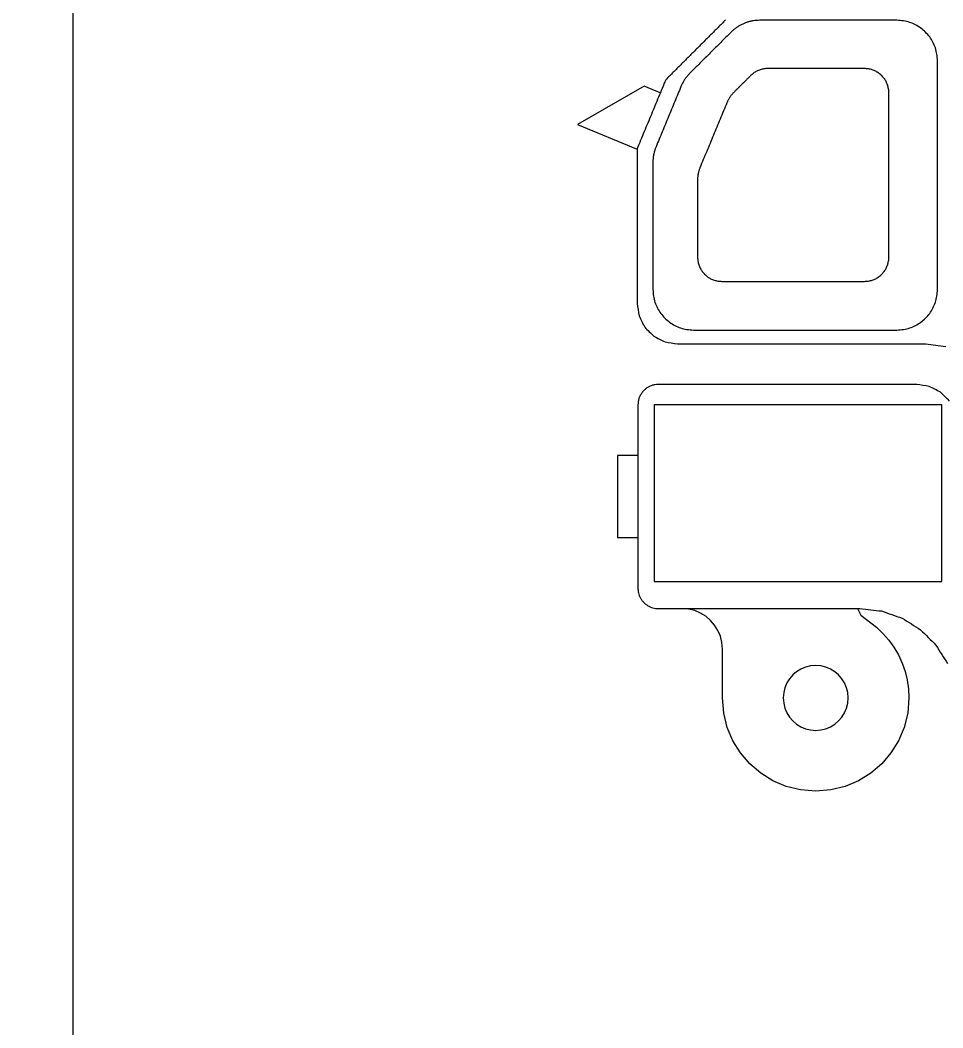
# Model space of a CAD drawing. Header units: millimetres. Extents: x 1863 to 2194, y 977 to 1295.
# Drawn here: x 1893.31 to 1904.69, y 1209.58 to 1222.01 of the extents above; entities that cross this region are included whole.
import ezdxf

# ---------------------------------------------------------------- set-up
doc = ezdxf.new("R2010")
doc.units = ezdxf.units.MM
doc.layers.add('05 Tray 實際版框', color=220, linetype='Continuous', lineweight=25)
doc.layers.add('2', color=7, linetype='Continuous', true_color=0xffffff)
doc.layers.add('BMLJ', color=4, linetype='Continuous')
doc.styles.get("Standard").update_dxf_attribs({"font": 'txt', "bigfont": 'gbcbig.shx'})
doc.dimstyles.new('ISO-25', dxfattribs={"dimtxt": 2.5, "dimasz": 2.5, "dimexe": 1.25, "dimexo": 0.625, "dimtad": 1, "dimtxsty": 'Standard', "dimcen": 2.5, "dimadec": 0, "dimazin": 0, "dimtfac": 1, "dimtmove": 0, "dimatfit": 3, "dimfxl": 1, "dimarcsym": 0})

# ---------------------------------------------------------------- blocks, each defined once
blk = doc.blocks.new('*D8')
at = {"layer": 'BMLJ', "color": 0, "lineweight": -2, "transparency": 16777216}
for p, q in [((2012.465, 1238.46), (1865.418, 1238.46)), ((1866.668, 1235.96), (1866.668, 1154.96)), ((2012.465, 1152.46), (1865.418, 1152.46))]:
    blk.add_line(p, q, dxfattribs=at)
at = {"layer": 'BMLJ', "color": 0, "transparency": 16777216}
for points in [[(1866.251, 1235.96), (1867.084, 1235.96), (1866.668, 1238.46)], [(1866.251, 1154.96), (1867.084, 1154.96), (1866.668, 1152.46)]]:
    blk.add_solid(points, dxfattribs=at)
at = {"layer": 'BMLJ', "color": 0, "transparency": 16777216, "insert": (1864.793, 1195.46), "char_height": 2.5, "attachment_point": 5, "rotation": 90}
blk.add_mtext('86', dxfattribs=at)

msp = doc.modelspace()

# ---------------------------------------------------------------- linework, layer by layer
at = {"layer": '05 Tray 實際版框', "lineweight": 0, "ltscale": 0.2}
msp.add_line((1893.966, 1155.203), (1893.966, 1242.203), dxfattribs=at)
at = {"layer": '2', "color": 35, "linetype": 'Continuous', "lineweight": 18}
for p, q in [((1901.007, 1221.193), (1900.186, 1220.723)), ((1901.206, 1221.112), (1901.007, 1221.193)), ((1900.186, 1220.723), (1900.919, 1220.419)), ((1900.93, 1216.64), (1900.68, 1216.64)), ((1900.68, 1216.64), (1900.68, 1215.627)), ((1900.68, 1215.627), (1900.93, 1215.627)), ((1901.63, 1214.727), (1901.553, 1214.746)), ((1901.702, 1214.697), (1901.63, 1214.727)), ((1901.768, 1214.656), (1901.702, 1214.697)), ((1901.826, 1214.606), (1901.768, 1214.656)), ((1903.637, 1214.752), (1903.68, 1214.67)), ((1903.68, 1214.67), (1903.872, 1214.522)), ((1901.876, 1214.548), (1901.826, 1214.606)), ((1901.917, 1214.482), (1901.876, 1214.548)), ((1903.872, 1214.522), (1903.952, 1214.446)), ((1901.947, 1214.411), (1901.917, 1214.482)), ((1901.966, 1214.334), (1901.947, 1214.411)), ((1903.952, 1214.446), (1904.024, 1214.363)), ((1901.973, 1214.253), (1901.966, 1214.334)), ((1904.024, 1214.363), (1904.088, 1214.274)), ((1904.088, 1214.274), (1904.143, 1214.18)), ((1901.973, 1213.65), (1901.973, 1214.253)), ((1904.143, 1214.18), (1904.189, 1214.08)), ((1902.996, 1214.03), (1902.939, 1214.006)), ((1903.058, 1214.046), (1902.996, 1214.03)), ((1903.123, 1214.051), (1903.058, 1214.046)), ((1903.187, 1214.046), (1903.123, 1214.051)), ((1903.249, 1214.03), (1903.187, 1214.046)), ((1903.306, 1214.006), (1903.249, 1214.03)), ((1904.189, 1214.08), (1904.225, 1213.977)), ((1902.84, 1213.933), (1902.8, 1213.886)), ((1902.887, 1213.973), (1902.84, 1213.933)), ((1902.939, 1214.006), (1902.887, 1213.973)), ((1903.359, 1213.973), (1903.306, 1214.006)), ((1903.405, 1213.933), (1903.359, 1213.973)), ((1903.445, 1213.886), (1903.405, 1213.933)), ((1904.225, 1213.977), (1904.251, 1213.871)), ((1902.743, 1213.776), (1902.728, 1213.715)), ((1902.767, 1213.834), (1902.743, 1213.776)), ((1902.8, 1213.886), (1902.767, 1213.834)), ((1903.478, 1213.834), (1903.445, 1213.886)), ((1903.502, 1213.776), (1903.478, 1213.834)), ((1903.517, 1213.715), (1903.502, 1213.776)), ((1904.251, 1213.871), (1904.267, 1213.761)), ((1901.988, 1213.463), (1901.973, 1213.65)), ((1902.728, 1213.715), (1902.723, 1213.65)), ((1902.723, 1213.65), (1902.728, 1213.585)), ((1903.523, 1213.65), (1903.517, 1213.715)), ((1903.517, 1213.585), (1903.523, 1213.65)), ((1904.272, 1213.65), (1904.257, 1213.463)), ((1904.267, 1213.761), (1904.272, 1213.65)), ((1902.728, 1213.585), (1902.743, 1213.524)), ((1902.743, 1213.524), (1902.767, 1213.466)), ((1903.478, 1213.466), (1903.502, 1213.524)), ((1903.502, 1213.524), (1903.517, 1213.585)), ((1902.032, 1213.286), (1901.988, 1213.463)), ((1902.767, 1213.466), (1902.8, 1213.414)), ((1902.8, 1213.414), (1902.84, 1213.367)), ((1903.405, 1213.367), (1903.445, 1213.414)), ((1903.445, 1213.414), (1903.478, 1213.466)), ((1904.257, 1213.463), (1904.214, 1213.286)), ((1902.101, 1213.121), (1902.032, 1213.286)), ((1902.84, 1213.367), (1902.887, 1213.327)), ((1902.887, 1213.327), (1902.939, 1213.294)), ((1902.939, 1213.294), (1902.996, 1213.27)), ((1903.249, 1213.27), (1903.306, 1213.294)), ((1903.306, 1213.294), (1903.359, 1213.327)), ((1903.359, 1213.327), (1903.405, 1213.367)), ((1904.214, 1213.286), (1904.144, 1213.121)), ((1902.996, 1213.27), (1903.058, 1213.255)), ((1903.058, 1213.255), (1903.123, 1213.25)), ((1903.123, 1213.25), (1903.187, 1213.255)), ((1903.187, 1213.255), (1903.249, 1213.27)), ((1902.195, 1212.971), (1902.101, 1213.121)), ((1904.144, 1213.121), (1904.051, 1212.971)), ((1902.31, 1212.837), (1902.195, 1212.971)), ((1904.051, 1212.971), (1903.936, 1212.837)), ((1902.444, 1212.722), (1902.31, 1212.837)), ((1903.936, 1212.837), (1903.802, 1212.722)), ((1902.594, 1212.628), (1902.444, 1212.722)), ((1903.802, 1212.722), (1903.651, 1212.628)), ((1902.759, 1212.559), (1902.594, 1212.628)), ((1902.936, 1212.515), (1902.759, 1212.559)), ((1903.486, 1212.559), (1903.309, 1212.515)), ((1903.651, 1212.628), (1903.486, 1212.559)), ((1903.123, 1212.5), (1902.936, 1212.515)), ((1903.309, 1212.515), (1903.123, 1212.5))]:
    msp.add_line(p, q, dxfattribs=at)
for points, degree in [([(1902.01, 1222.01), (1901.273, 1221.273)], 1), ([(1902.276, 1221.982), (1902.264, 1221.978), (1902.252, 1221.973), (1902.24, 1221.969)], 3), ([(1902.314, 1221.993), (1902.302, 1221.989), (1902.289, 1221.986), (1902.276, 1221.982)], 3), ([(1902.353, 1222), (1902.34, 1221.998), (1902.327, 1221.995), (1902.314, 1221.993)], 3), ([(1902.392, 1222.005), (1902.379, 1222.004), (1902.366, 1222.002), (1902.353, 1222)], 3), ([(1902.432, 1222.007), (1902.419, 1222.006), (1902.405, 1222.006), (1902.392, 1222.005)], 3), ([(1904.125, 1222.007), (1902.432, 1222.007)], 1), ([(1904.206, 1222), (1904.179, 1222.002), (1904.152, 1222.005), (1904.125, 1222.007)], 3), ([(1904.283, 1221.981), (1904.257, 1221.988), (1904.232, 1221.994), (1904.206, 1222)], 3), ([(1904.355, 1221.951), (1904.331, 1221.961), (1904.307, 1221.971), (1904.283, 1221.981)], 3), ([(1902.078, 1221.86), (1901.568, 1221.351)], 1), ([(1902.107, 1221.887), (1902.097, 1221.878), (1902.088, 1221.869), (1902.078, 1221.86)], 3), ([(1902.138, 1221.911), (1902.128, 1221.903), (1902.117, 1221.895), (1902.107, 1221.887)], 3), ([(1902.17, 1221.933), (1902.16, 1221.926), (1902.149, 1221.919), (1902.138, 1221.911)], 3), ([(1902.204, 1221.952), (1902.193, 1221.946), (1902.182, 1221.939), (1902.17, 1221.933)], 3), ([(1902.24, 1221.969), (1902.228, 1221.963), (1902.216, 1221.958), (1902.204, 1221.952)], 3), ([(1904.42, 1221.91), (1904.398, 1221.924), (1904.377, 1221.937), (1904.355, 1221.951)], 3), ([(1904.478, 1221.86), (1904.459, 1221.877), (1904.44, 1221.894), (1904.42, 1221.91)], 3), ([(1904.528, 1221.802), (1904.512, 1221.821), (1904.495, 1221.841), (1904.478, 1221.86)], 3), ([(1904.569, 1221.736), (1904.555, 1221.758), (1904.542, 1221.78), (1904.528, 1221.802)], 3), ([(1904.599, 1221.665), (1904.589, 1221.689), (1904.579, 1221.713), (1904.569, 1221.736)], 3), ([(1904.618, 1221.588), (1904.612, 1221.613), (1904.605, 1221.639), (1904.599, 1221.665)], 3), ([(1904.625, 1221.507), (1904.622, 1221.534), (1904.62, 1221.561), (1904.618, 1221.588)], 3), ([(1904.625, 1218.687), (1904.625, 1221.507)], 1), ([(1901.568, 1221.351), (1901.564, 1221.346), (1901.559, 1221.341), (1901.555, 1221.337)], 3), ([(1902.355, 1221.354), (1902.349, 1221.35), (1902.343, 1221.345), (1902.337, 1221.34)], 3), ([(1902.375, 1221.367), (1902.368, 1221.363), (1902.362, 1221.359), (1902.355, 1221.354)], 3), ([(1902.395, 1221.379), (1902.388, 1221.375), (1902.382, 1221.371), (1902.375, 1221.367)], 3), ([(1902.416, 1221.389), (1902.409, 1221.386), (1902.402, 1221.382), (1902.395, 1221.379)], 3), ([(1902.438, 1221.397), (1902.431, 1221.394), (1902.424, 1221.391), (1902.416, 1221.389)], 3), ([(1902.461, 1221.403), (1902.453, 1221.401), (1902.446, 1221.399), (1902.438, 1221.397)], 3), ([(1902.484, 1221.408), (1902.476, 1221.406), (1902.468, 1221.405), (1902.461, 1221.403)], 3), ([(1902.507, 1221.411), (1902.499, 1221.41), (1902.492, 1221.409), (1902.484, 1221.408)], 3), ([(1902.531, 1221.412), (1902.523, 1221.411), (1902.515, 1221.411), (1902.507, 1221.411)], 3), ([(1903.725, 1221.412), (1902.531, 1221.412)], 1), ([(1903.774, 1221.408), (1903.758, 1221.409), (1903.742, 1221.41), (1903.725, 1221.412)], 3), ([(1903.82, 1221.396), (1903.805, 1221.4), (1903.789, 1221.404), (1903.774, 1221.408)], 3), ([(1903.863, 1221.378), (1903.849, 1221.384), (1903.835, 1221.39), (1903.82, 1221.396)], 3), ([(1903.902, 1221.354), (1903.889, 1221.362), (1903.876, 1221.37), (1903.863, 1221.378)], 3), ([(1903.937, 1221.324), (1903.926, 1221.334), (1903.914, 1221.344), (1903.902, 1221.354)], 3), ([(1901.273, 1221.273), (1900.919, 1220.42)], 1), ([(1901.486, 1221.242), (1901.483, 1221.236), (1901.48, 1221.23), (1901.477, 1221.224)], 3), ([(1901.496, 1221.259), (1901.493, 1221.253), (1901.489, 1221.247), (1901.486, 1221.242)], 3), ([(1901.506, 1221.275), (1901.503, 1221.27), (1901.499, 1221.264), (1901.496, 1221.259)], 3), ([(1901.518, 1221.291), (1901.514, 1221.286), (1901.51, 1221.28), (1901.506, 1221.275)], 3), ([(1901.529, 1221.307), (1901.525, 1221.302), (1901.522, 1221.296), (1901.518, 1221.291)], 3), ([(1901.542, 1221.322), (1901.538, 1221.317), (1901.534, 1221.312), (1901.529, 1221.307)], 3), ([(1901.555, 1221.337), (1901.55, 1221.332), (1901.546, 1221.327), (1901.542, 1221.322)], 3), ([(1902.32, 1221.324), (1902.113, 1221.118)], 1), ([(1902.337, 1221.34), (1902.331, 1221.334), (1902.326, 1221.329), (1902.32, 1221.324)], 3), ([(1903.967, 1221.289), (1903.957, 1221.3), (1903.947, 1221.312), (1903.937, 1221.324)], 3), ([(1903.992, 1221.25), (1903.984, 1221.263), (1903.975, 1221.276), (1903.967, 1221.289)], 3), ([(1904.01, 1221.206), (1904.004, 1221.221), (1903.998, 1221.235), (1903.992, 1221.25)], 3), ([(1901.461, 1221.189), (1901.153, 1220.447)], 1), ([(1901.468, 1221.207), (1901.466, 1221.201), (1901.463, 1221.195), (1901.461, 1221.189)], 3), ([(1901.477, 1221.224), (1901.474, 1221.218), (1901.471, 1221.212), (1901.468, 1221.207)], 3), ([(1902.102, 1221.106), (1902.099, 1221.102), (1902.095, 1221.098), (1902.092, 1221.094)], 3), ([(1902.113, 1221.118), (1902.109, 1221.114), (1902.106, 1221.11), (1902.102, 1221.106)], 3), ([(1904.021, 1221.16), (1904.017, 1221.176), (1904.014, 1221.191), (1904.01, 1221.206)], 3), ([(1904.025, 1221.112), (1904.024, 1221.128), (1904.023, 1221.144), (1904.021, 1221.16)], 3), ([(1904.025, 1219.087), (1904.025, 1221.112)], 1), ([(1902.027, 1220.988), (1901.695, 1220.189)], 1), ([(1902.033, 1221.002), (1902.031, 1220.997), (1902.029, 1220.993), (1902.027, 1220.988)], 3), ([(1902.04, 1221.016), (1902.037, 1221.012), (1902.035, 1221.007), (1902.033, 1221.002)], 3), ([(1902.047, 1221.03), (1902.044, 1221.026), (1902.042, 1221.021), (1902.04, 1221.016)], 3), ([(1902.055, 1221.044), (1902.052, 1221.039), (1902.05, 1221.035), (1902.047, 1221.03)], 3), ([(1902.063, 1221.057), (1902.06, 1221.053), (1902.058, 1221.048), (1902.055, 1221.044)], 3), ([(1902.072, 1221.07), (1902.069, 1221.066), (1902.066, 1221.061), (1902.063, 1221.057)], 3), ([(1902.082, 1221.082), (1902.079, 1221.078), (1902.075, 1221.074), (1902.072, 1221.07)], 3), ([(1902.092, 1221.094), (1902.088, 1221.09), (1902.085, 1221.086), (1902.082, 1221.082)], 3), ([(1900.919, 1220.42), (1900.919, 1218.515)], 1), ([(1901.129, 1220.373), (1901.127, 1220.366), (1901.126, 1220.36), (1901.125, 1220.354)], 3), ([(1901.134, 1220.392), (1901.132, 1220.385), (1901.131, 1220.379), (1901.129, 1220.373)], 3), ([(1901.14, 1220.411), (1901.138, 1220.404), (1901.136, 1220.398), (1901.134, 1220.392)], 3), ([(1901.146, 1220.429), (1901.144, 1220.423), (1901.142, 1220.417), (1901.14, 1220.411)], 3), ([(1901.153, 1220.447), (1901.151, 1220.441), (1901.148, 1220.435), (1901.146, 1220.429)], 3), ([(1901.116, 1220.295), (1901.116, 1220.289), (1901.116, 1220.282), (1901.115, 1220.276)], 3), ([(1901.115, 1220.276), (1901.115, 1220.269), (1901.115, 1220.263), (1901.115, 1220.256)], 3), ([(1901.115, 1220.256), (1901.115, 1218.687)], 1), ([(1901.118, 1220.315), (1901.118, 1220.308), (1901.117, 1220.302), (1901.116, 1220.295)], 3), ([(1901.121, 1220.334), (1901.12, 1220.328), (1901.119, 1220.321), (1901.118, 1220.315)], 3), ([(1901.125, 1220.354), (1901.123, 1220.347), (1901.122, 1220.341), (1901.121, 1220.334)], 3), ([(1901.673, 1220.114), (1901.672, 1220.109), (1901.671, 1220.104), (1901.67, 1220.099)], 3), ([(1901.676, 1220.129), (1901.675, 1220.124), (1901.674, 1220.119), (1901.673, 1220.114)], 3), ([(1901.68, 1220.144), (1901.679, 1220.139), (1901.678, 1220.134), (1901.676, 1220.129)], 3), ([(1901.685, 1220.159), (1901.683, 1220.154), (1901.682, 1220.149), (1901.68, 1220.144)], 3), ([(1901.69, 1220.174), (1901.688, 1220.169), (1901.686, 1220.164), (1901.685, 1220.159)], 3), ([(1901.695, 1220.189), (1901.693, 1220.184), (1901.691, 1220.179), (1901.69, 1220.174)], 3), ([(1901.666, 1220.067), (1901.666, 1220.062), (1901.666, 1220.057), (1901.665, 1220.052)], 3), ([(1901.665, 1220.052), (1901.665, 1220.047), (1901.665, 1220.041), (1901.665, 1220.036)], 3), ([(1901.665, 1220.036), (1901.665, 1219.087)], 1), ([(1901.668, 1220.083), (1901.667, 1220.078), (1901.667, 1220.073), (1901.666, 1220.067)], 3), ([(1901.67, 1220.099), (1901.669, 1220.093), (1901.669, 1220.088), (1901.668, 1220.083)], 3), ([(1901.665, 1219.087), (1901.666, 1219.07), (1901.668, 1219.054), (1901.669, 1219.038)], 3), ([(1901.669, 1219.038), (1901.673, 1219.023), (1901.676, 1219.007), (1901.68, 1218.992)], 3), ([(1901.68, 1218.992), (1901.686, 1218.977), (1901.692, 1218.963), (1901.698, 1218.949)], 3), ([(1903.992, 1218.949), (1903.998, 1218.963), (1904.004, 1218.977), (1904.01, 1218.992)], 3), ([(1904.01, 1218.992), (1904.014, 1219.007), (1904.017, 1219.023), (1904.021, 1219.038)], 3), ([(1904.021, 1219.038), (1904.023, 1219.054), (1904.024, 1219.07), (1904.025, 1219.087)], 3), ([(1901.698, 1218.949), (1901.707, 1218.936), (1901.715, 1218.923), (1901.723, 1218.909)], 3), ([(1901.723, 1218.909), (1901.733, 1218.898), (1901.743, 1218.886), (1901.753, 1218.874)], 3), ([(1901.753, 1218.874), (1901.764, 1218.864), (1901.776, 1218.854), (1901.788, 1218.844)], 3), ([(1903.902, 1218.844), (1903.914, 1218.854), (1903.926, 1218.864), (1903.937, 1218.874)], 3), ([(1903.937, 1218.874), (1903.947, 1218.886), (1903.957, 1218.898), (1903.967, 1218.909)], 3), ([(1903.967, 1218.909), (1903.975, 1218.923), (1903.984, 1218.936), (1903.992, 1218.949)], 3), ([(1901.788, 1218.844), (1901.801, 1218.836), (1901.814, 1218.828), (1901.827, 1218.82)], 3), ([(1901.827, 1218.82), (1901.841, 1218.814), (1901.856, 1218.808), (1901.87, 1218.802)], 3), ([(1901.87, 1218.802), (1901.885, 1218.798), (1901.901, 1218.794), (1901.916, 1218.791)], 3), ([(1901.916, 1218.791), (1901.932, 1218.789), (1901.948, 1218.788), (1901.965, 1218.787)], 3), ([(1901.965, 1218.787), (1903.725, 1218.787)], 1), ([(1903.725, 1218.787), (1903.742, 1218.788), (1903.758, 1218.789), (1903.774, 1218.791)], 3), ([(1903.774, 1218.791), (1903.789, 1218.794), (1903.805, 1218.798), (1903.82, 1218.802)], 3), ([(1903.82, 1218.802), (1903.835, 1218.808), (1903.849, 1218.814), (1903.863, 1218.82)], 3), ([(1903.863, 1218.82), (1903.876, 1218.828), (1903.889, 1218.836), (1903.902, 1218.844)], 3), ([(1901.115, 1218.687), (1901.117, 1218.66), (1901.119, 1218.633), (1901.121, 1218.606)], 3), ([(1904.618, 1218.606), (1904.62, 1218.633), (1904.622, 1218.66), (1904.625, 1218.687)], 3), ([(1900.919, 1218.515), (1900.927, 1218.464), (1900.935, 1218.412), (1900.944, 1218.361)], 3), ([(1901.121, 1218.606), (1901.128, 1218.58), (1901.134, 1218.554), (1901.14, 1218.529)], 3), ([(1901.14, 1218.529), (1901.15, 1218.505), (1901.161, 1218.481), (1901.171, 1218.457)], 3), ([(1904.569, 1218.457), (1904.579, 1218.481), (1904.589, 1218.505), (1904.599, 1218.529)], 3), ([(1904.599, 1218.529), (1904.605, 1218.554), (1904.612, 1218.58), (1904.618, 1218.606)], 3), ([(1901.171, 1218.457), (1901.184, 1218.435), (1901.198, 1218.413), (1901.211, 1218.391)], 3), ([(1901.211, 1218.391), (1901.228, 1218.372), (1901.245, 1218.352), (1901.261, 1218.333)], 3), ([(1904.478, 1218.333), (1904.495, 1218.352), (1904.512, 1218.372), (1904.528, 1218.391)], 3), ([(1904.528, 1218.391), (1904.542, 1218.413), (1904.555, 1218.435), (1904.569, 1218.457)], 3), ([(1900.944, 1218.361), (1900.967, 1218.314), (1900.991, 1218.268), (1901.014, 1218.221)], 3), ([(1901.261, 1218.333), (1901.281, 1218.316), (1901.3, 1218.3), (1901.32, 1218.283)], 3), ([(1901.32, 1218.283), (1901.341, 1218.27), (1901.363, 1218.256), (1901.385, 1218.242)], 3), ([(1901.385, 1218.242), (1901.409, 1218.232), (1901.433, 1218.222), (1901.457, 1218.212)], 3), ([(1904.283, 1218.212), (1904.307, 1218.222), (1904.331, 1218.232), (1904.355, 1218.242)], 3), ([(1904.355, 1218.242), (1904.377, 1218.256), (1904.398, 1218.27), (1904.42, 1218.283)], 3), ([(1904.42, 1218.283), (1904.44, 1218.3), (1904.459, 1218.316), (1904.478, 1218.333)], 3), ([(1901.014, 1218.221), (1901.051, 1218.184), (1901.089, 1218.148), (1901.126, 1218.111)], 3), ([(1901.457, 1218.212), (1901.483, 1218.206), (1901.508, 1218.199), (1901.534, 1218.193)], 3), ([(1901.534, 1218.193), (1901.561, 1218.191), (1901.588, 1218.189), (1901.615, 1218.187)], 3), ([(1901.615, 1218.187), (1904.125, 1218.187)], 1), ([(1904.125, 1218.187), (1904.152, 1218.189), (1904.179, 1218.191), (1904.206, 1218.193)], 3), ([(1904.206, 1218.193), (1904.232, 1218.199), (1904.257, 1218.206), (1904.283, 1218.212)], 3), ([(1901.126, 1218.111), (1901.172, 1218.087), (1901.218, 1218.063), (1901.265, 1218.04)], 3), ([(1901.265, 1218.04), (1901.316, 1218.032), (1901.368, 1218.023), (1901.419, 1218.015)], 3), ([(1901.419, 1218.015), (1904.479, 1218.015)], 1), ([(1904.479, 1218.015), (1904.562, 1218.005), (1904.644, 1217.995), (1904.726, 1217.985)], 3), ([(1901.101, 1217.503), (1901.089, 1217.498), (1901.077, 1217.492), (1901.065, 1217.487)], 3), ([(1901.14, 1217.512), (1901.127, 1217.509), (1901.114, 1217.506), (1901.101, 1217.503)], 3), ([(1901.18, 1217.515), (1901.166, 1217.514), (1901.153, 1217.513), (1901.14, 1217.512)], 3), ([(1904.369, 1217.515), (1901.18, 1217.515)], 1), ([(1904.522, 1217.491), (1904.471, 1217.499), (1904.42, 1217.507), (1904.369, 1217.515)], 3), ([(1900.958, 1217.38), (1900.953, 1217.368), (1900.948, 1217.356), (1900.943, 1217.345)], 3), ([(1900.978, 1217.413), (1900.972, 1217.402), (1900.965, 1217.391), (1900.958, 1217.38)], 3), ([(1901.003, 1217.442), (1900.995, 1217.433), (1900.987, 1217.423), (1900.978, 1217.413)], 3), ([(1901.033, 1217.467), (1901.023, 1217.459), (1901.013, 1217.451), (1901.003, 1217.442)], 3), ([(1901.065, 1217.487), (1901.054, 1217.481), (1901.044, 1217.474), (1901.033, 1217.467)], 3), ([(1904.661, 1217.421), (1904.615, 1217.444), (1904.569, 1217.468), (1904.522, 1217.491)], 3), ([(1904.773, 1217.311), (1904.736, 1217.348), (1904.698, 1217.384), (1904.661, 1217.421)], 3), ([(1900.933, 1217.306), (1900.932, 1217.293), (1900.931, 1217.279), (1900.93, 1217.266)], 3), ([(1900.93, 1217.266), (1900.93, 1215.002)], 1), ([(1900.943, 1217.345), (1900.94, 1217.332), (1900.937, 1217.319), (1900.933, 1217.306)], 3), ([(1904.679, 1217.265), (1901.13, 1217.265)], 1), ([(1901.13, 1217.265), (1901.13, 1215.085)], 1), ([(1904.679, 1215.085), (1904.679, 1217.265)], 1), ([(1901.13, 1215.085), (1904.679, 1215.085)], 1), ([(1900.93, 1215.002), (1900.93, 1215), (1900.93, 1214.998), (1900.93, 1214.996)], 3), ([(1900.93, 1214.996), (1900.93, 1214.994), (1900.93, 1214.992), (1900.93, 1214.991)], 3), ([(1900.93, 1214.991), (1900.931, 1214.989), (1900.931, 1214.987), (1900.931, 1214.985)], 3), ([(1900.931, 1214.985), (1900.931, 1214.983), (1900.931, 1214.981), (1900.931, 1214.979)], 3), ([(1900.931, 1214.979), (1900.931, 1214.977), (1900.932, 1214.975), (1900.932, 1214.973)], 3), ([(1900.932, 1214.973), (1900.932, 1214.972), (1900.932, 1214.97), (1900.933, 1214.968)], 3), ([(1900.933, 1214.968), (1900.933, 1214.966), (1900.933, 1214.964), (1900.933, 1214.962)], 3), ([(1900.933, 1214.962), (1900.934, 1214.96), (1900.934, 1214.958), (1900.934, 1214.956)], 3), ([(1900.934, 1214.956), (1900.935, 1214.955), (1900.935, 1214.953), (1900.935, 1214.951)], 3), ([(1900.935, 1214.951), (1900.936, 1214.949), (1900.936, 1214.947), (1900.937, 1214.945)], 3), ([(1900.937, 1214.945), (1900.94, 1214.934), (1900.943, 1214.923), (1900.947, 1214.912)], 3), ([(1900.947, 1214.912), (1900.952, 1214.902), (1900.956, 1214.892), (1900.961, 1214.882)], 3), ([(1900.961, 1214.882), (1900.967, 1214.872), (1900.973, 1214.863), (1900.979, 1214.854)], 3), ([(1900.979, 1214.854), (1900.986, 1214.845), (1900.993, 1214.837), (1901.001, 1214.828)], 3), ([(1901.001, 1214.828), (1901.009, 1214.821), (1901.017, 1214.814), (1901.025, 1214.806)], 3), ([(1901.025, 1214.806), (1901.034, 1214.8), (1901.043, 1214.794), (1901.052, 1214.787)], 3), ([(1901.052, 1214.787), (1901.062, 1214.782), (1901.072, 1214.777), (1901.081, 1214.772)], 3), ([(1901.081, 1214.772), (1901.092, 1214.769), (1901.102, 1214.765), (1901.113, 1214.761)], 3), ([(1901.113, 1214.761), (1901.124, 1214.759), (1901.135, 1214.757), (1901.146, 1214.754)], 3), ([(1901.146, 1214.754), (1901.157, 1214.754), (1901.169, 1214.753), (1901.18, 1214.752)], 3), ([(1901.18, 1214.752), (1903.668, 1214.752)], 1), ([(1903.668, 1214.752), (1903.757, 1214.742), (1903.845, 1214.732), (1903.934, 1214.722)], 3), ([(1903.934, 1214.722), (1904.019, 1214.692), (1904.104, 1214.663), (1904.188, 1214.633)], 3), ([(1904.188, 1214.633), (1904.264, 1214.586), (1904.34, 1214.538), (1904.416, 1214.49)], 3), ([(1904.416, 1214.49), (1904.479, 1214.427), (1904.542, 1214.364), (1904.605, 1214.3)], 3), ([(1904.605, 1214.3), (1904.653, 1214.224), (1904.701, 1214.149), (1904.748, 1214.073)], 3)]:
    msp.add_open_spline(points, degree=degree, dxfattribs=at)

# ---------------------------------------------------------------- dimensions: what is measured, and where the dimension line sits
at = {"layer": 'BMLJ'}
dim = msp.add_linear_dim(base=(1866.668, 1152.46), p1=(2013.09, 1238.46), p2=(2013.09, 1152.46), angle=90, dimstyle='ISO-25', dxfattribs=at)
dim.commit()
dim.dimension.update_dxf_attribs({"geometry": '*D8', "text_midpoint": (1864.793, 1195.46)})

doc.saveas('drawing.dxf')
